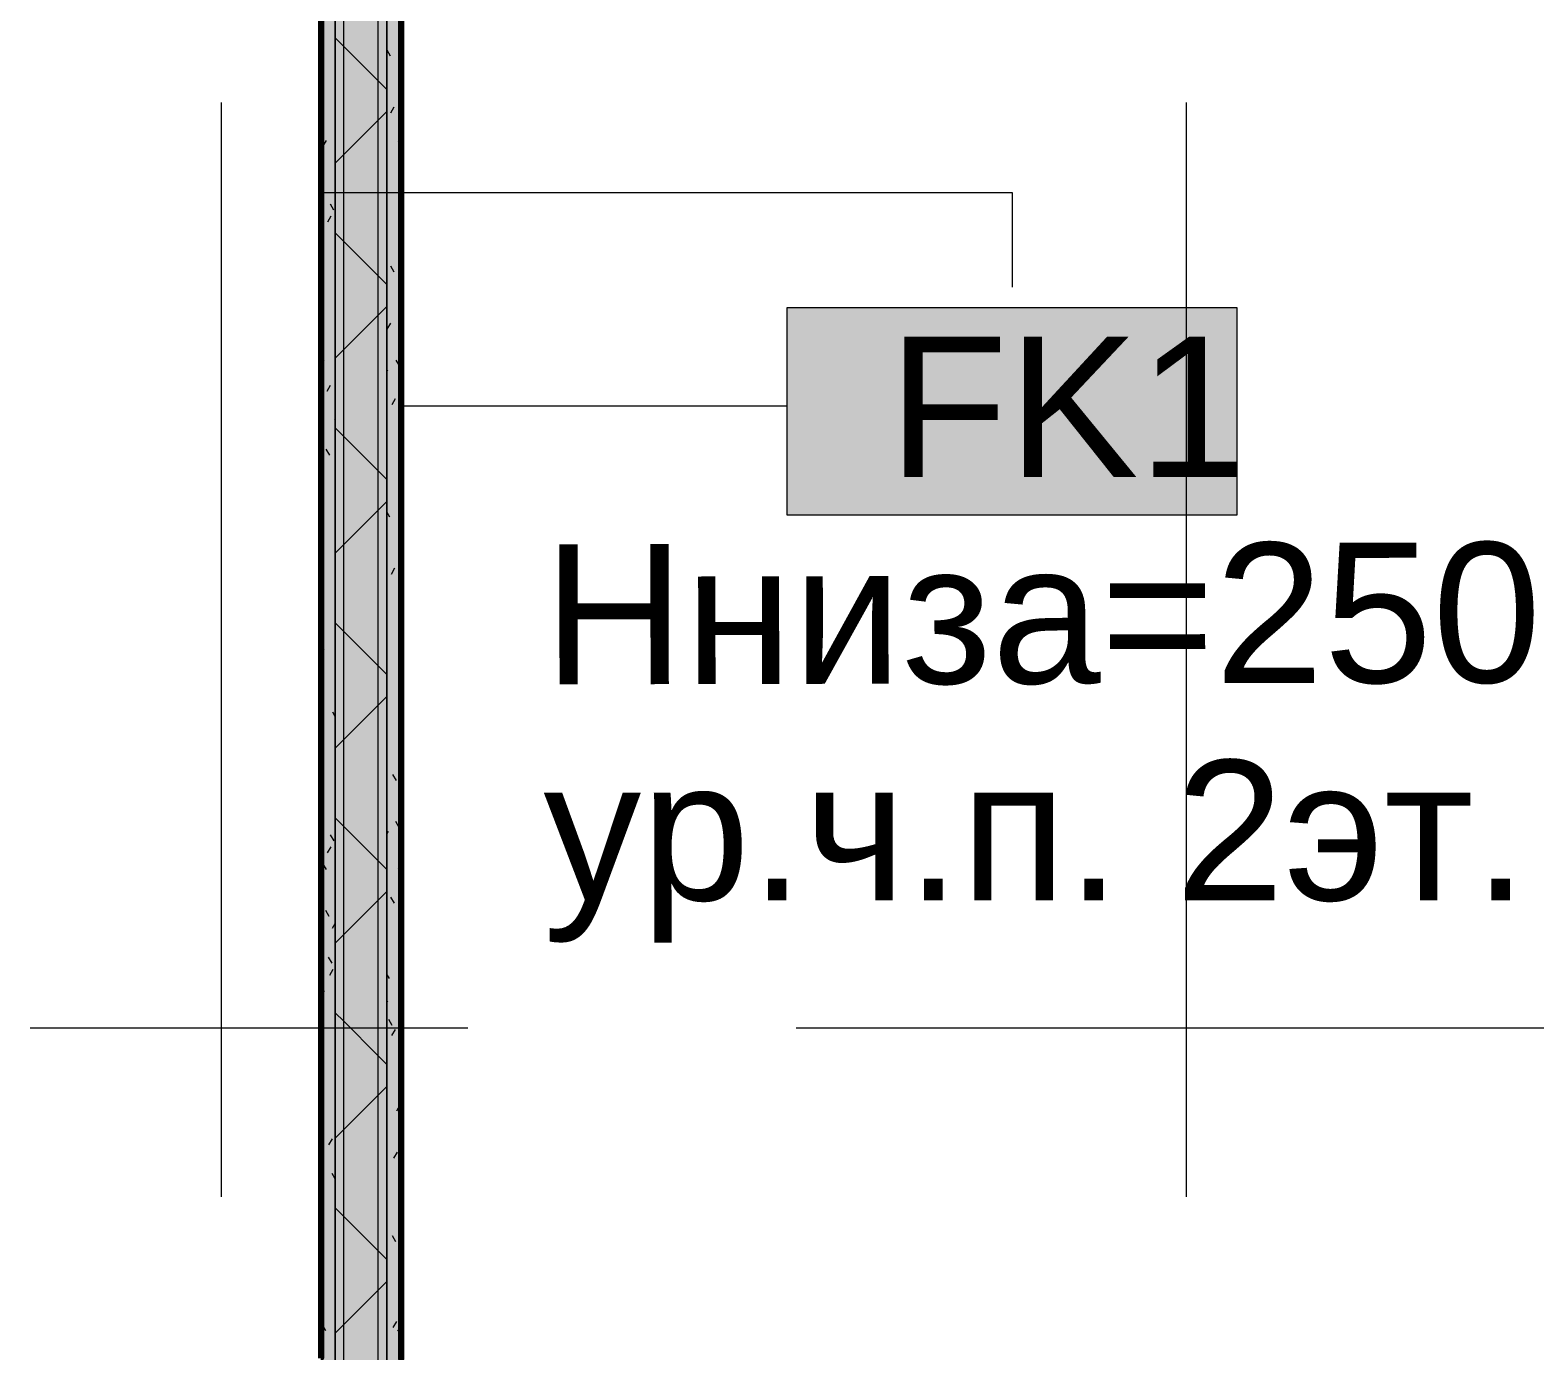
# Model space of a CAD drawing. Header units: millimetres. Extents: x -3817 to 677485, y -22715 to 103890.
# Drawn here: x 432811 to 434994, y 12550 to 14466 of the extents above; entities that cross this region are included whole.
import ezdxf

# ---------------------------------------------------------------- set-up
doc = ezdxf.new("R2010")
doc.units = ezdxf.units.MM
doc.layers.add('PDF _Геометрия', color=7, linetype='Continuous', true_color=0x1d1d1d)
doc.layers.add('PDF _Сплошная заливка', color=7, linetype='Continuous', true_color=0xffffff)
doc.layers.add('PDF _Текст', color=7, linetype='Continuous')
doc.styles.add('PDF GOST-Common', font='arial.ttf')

msp = doc.modelspace()

# ---------------------------------------------------------------- hatches: boundary and pattern name
at = {"layer": 'PDF _Сплошная заливка', "transparency": 33554559}
for points in [[(433253.6, 12519), (433266.1, 12519), (433266.1, 15319), (433253.6, 15319), (433253.6, 14311.6)], [(433316.1, 12519), (433328.6, 12519), (433328.6, 15319), (433316.1, 15319), (433316.1, 14311.6)]]:
    msp.add_hatch(color=256, dxfattribs=at).paths.add_polyline_path(points)

# ---------------------------------------------------------------- linework, layer by layer
at = {"layer": 'PDF _Геометрия', "color": 231, "lineweight": 70, "true_color": 0xff80c0}
for points in [[(433232.6, 12540), (433232.6, 15319), (433233.6, 15319), (433233.6, 12540)], [(433349.6, 15298), (433349.6, 12538), (433348.6, 12538), (433348.6, 15298)]]:
    msp.add_lwpolyline(points, close=True, dxfattribs=at)
at = {"layer": 'PDF _Геометрия', "color": 9, "lineweight": 9, "true_color": 0xc0c0c0}
for points in [[(433233.6, 12519), (433233.6, 15319), (433253.6, 15319), (433253.6, 12519)], [(433328.6, 15319), (433328.6, 12519), (433253.6, 12519), (433253.6, 15319)], [(433348.6, 15319), (433348.6, 12519), (433328.6, 12519), (433328.6, 15319)]]:
    msp.add_lwpolyline(points, close=True, dxfattribs=at)
at = {"layer": 'PDF _Геометрия', "color": 7, "lineweight": 9}
for points in [[(433266.1, 12519), (433266.1, 15319)], [(433316.1, 12519), (433316.1, 15319)], [(433233.1, 14230.7), (434235.6, 14230.7), (434235.6, 14093.3)], [(433349.1, 13921.3), (433909, 13921.3)]]:
    msp.add_lwpolyline(points, dxfattribs=at)
at = {"layer": 'PDF _Геометрия', "color": 6, "lineweight": 9, "true_color": 0xff1dff}
for points in [[(433328.6, 14380.1), (433316.1, 14392.6), (433266.1, 14442.6), (433253.6, 14455.1)], [(433253.6, 14273.1), (433266.1, 14285.6), (433316.1, 14335.6), (433328.6, 14348.1)], [(433328.6, 14097.3), (433316.1, 14109.8), (433266.1, 14159.8), (433253.6, 14172.3)], [(433253.6, 13990.2), (433266.1, 14002.7), (433316.1, 14052.7), (433328.6, 14065.2)], [(433328.6, 13814.4), (433316.1, 13826.9), (433266.1, 13876.9), (433253.6, 13889.4)], [(433253.6, 13707.4), (433266.1, 13719.9), (433316.1, 13769.9), (433328.6, 13782.4)], [(433328.6, 13531.6), (433316.1, 13544.1), (433266.1, 13594.1), (433253.6, 13606.6)], [(433253.6, 13424.5), (433266.1, 13437), (433316.1, 13487), (433328.6, 13499.5)], [(433328.6, 13248.7), (433316.1, 13261.2), (433266.1, 13311.2), (433253.6, 13323.7)], [(433253.6, 13141.7), (433266.1, 13154.2), (433316.1, 13204.2), (433328.6, 13216.7)], [(433328.6, 12965.9), (433316.1, 12978.4), (433266.1, 13028.4), (433253.6, 13040.9)], [(433253.6, 12858.9), (433266.1, 12871.4), (433316.1, 12921.4), (433328.6, 12933.9)], [(433328.6, 12683), (433316.1, 12695.5), (433266.1, 12745.5), (433253.6, 12758)], [(433253.6, 12576), (433266.1, 12588.5), (433316.1, 12638.5), (433328.6, 12651)]]:
    msp.add_lwpolyline(points, dxfattribs=at)
at = {"layer": 'PDF _Геометрия', "color": 253, "lineweight": 9, "true_color": 0x9b9b9b}
for points in [[(433233.6, 14446.3), (433237.2, 14446.3)], [(433333.9, 14428.6), (433328.9, 14437.3)], [(433338.8, 14354.6), (433333.8, 14345.9)], [(433233.6, 14324.4), (433237.2, 14324.4)], [(433348.6, 14342.2), (433348.2, 14342.9)], [(433240.3, 14305.9), (433235.3, 14297.2)], [(433348.6, 14310.6), (433345, 14304.3)], [(433236.2, 14237.9), (433233.6, 14233.4)], [(433233.6, 14232.9), (433237.2, 14232.9)], [(433251.7, 14205.2), (433246.7, 14213.9)], [(433247.4, 14196.3), (433242.4, 14187.5)], [(433233.6, 14111), (433237.2, 14111)], [(433339.1, 14114.9), (433334.1, 14123.6)], [(433333.7, 14040.9), (433328.6, 14032.2)], [(433237.6, 13985.9), (433233.6, 13992.7)], [(433235.1, 13992.2), (433233.6, 13989.5)], [(433233.6, 13989.1), (433237.2, 13989.1)], [(433329.6, 13972.8), (433328.6, 13971.2)], [(433347.3, 13978.8), (433342.2, 13987.5)], [(433246.3, 13950.5), (433241.3, 13941.8)], [(433340.7, 13931.2), (433335.7, 13922.5)], [(433233.6, 13897.6), (433237.2, 13897.6)], [(433253.6, 13902.3), (433252.4, 13900.2)], [(433245.8, 13849.8), (433240.7, 13858.5)], [(433233.6, 13775.7), (433237.2, 13775.7)], [(433333.1, 13759.5), (433328.6, 13767.2)], [(433339.6, 13685.5), (433334.6, 13676.7)], [(433233.6, 13653.8), (433237.2, 13653.8)], [(433348.6, 13640.1), (433345.8, 13635.1)], [(433237, 13568.7), (433233.6, 13562.8)], [(433233.6, 13562.4), (433237.2, 13562.4)], [(433253.6, 13470.4), (433250, 13476.7)], [(433233.6, 13440.4), (433237.2, 13440.4)], [(433348.6, 13427.8), (433348.5, 13428)], [(433342.4, 13377.7), (433337.3, 13386.4)], [(433235.9, 13323), (433233.6, 13319)], [(433233.6, 13318.5), (433237.2, 13318.5)], [(433346.5, 13309.6), (433341.4, 13318.3)], [(433252, 13290.3), (433247, 13299)], [(433330.4, 13303.7), (433328.6, 13300.6)], [(433247.1, 13281.3), (433242.1, 13272.6)], [(433240.9, 13248.7), (433235.8, 13257.4)], [(433348.6, 13244.9), (433345.5, 13250.3)], [(433233.6, 13227.1), (433237.2, 13227.1)], [(433339.4, 13200), (433334.4, 13208.7)], [(433348.6, 13213.4), (433347.7, 13211.7)], [(433245, 13180.6), (433239.9, 13189.3)], [(433253.6, 13170.7), (433249.1, 13163)], [(433249, 13112.6), (433244, 13121.3)], [(433233.6, 13105.2), (433237.2, 13105.2)], [(433250.1, 13103.6), (433245.1, 13094.9)], [(433237.9, 13071), (433233.6, 13078.3)], [(433332.3, 13090.3), (433328.6, 13096.6)], [(433329.3, 13057.9), (433328.6, 13056.8)], [(433336.4, 13022.3), (433331.4, 13031)], [(433340.4, 13016.3), (433335.4, 13007.6)], [(433233.6, 12983.2), (433237.2, 12983.2)], [(433347.5, 12906.6), (433342.5, 12897.9)], [(433234.9, 12893.3), (433233.6, 12895.4)], [(433233.6, 12891.8), (433237.2, 12891.8)], [(433249, 12857.9), (433244, 12849.2)], [(433343.4, 12838.6), (433338.4, 12829.9)], [(433253.6, 12799.8), (433249.2, 12807.5)], [(433233.6, 12769.9), (433237.2, 12769.9)], [(433341.6, 12708.5), (433336.5, 12717.2)], [(433236.7, 12653.8), (433233.6, 12648.4)], [(433233.6, 12648), (433237.2, 12648)], [(433240.1, 12579.5), (433235, 12588.2)], [(433342.3, 12592.9), (433337.3, 12584.1)], [(433348.6, 12574.3), (433344.7, 12581.1)], [(433233.6, 12556.5), (433237.2, 12556.5)]]:
    msp.add_lwpolyline(points, dxfattribs=at)
at = {"layer": 'PDF _Геометрия', "color": 253, "lineweight": 9, "true_color": 0xaaaaaa}
for points in [[(433088.6, 12773.8), (433088.6, 14361.3)], [(434488.6, 12773.8), (434488.6, 14361.3)], [(432811, 13019), (433446, 13019)], [(433922.2, 13019), (435509.7, 13019)]]:
    msp.add_lwpolyline(points, dxfattribs=at)
at = {"layer": 'PDF _Геометрия', "color": 7, "lineweight": 9}
msp.add_lwpolyline([(434562.1, 14063.2), (433909, 14063.2), (433909, 13763.2), (434562.1, 13763.2)], close=True, dxfattribs=at)
at = {"layer": 'PDF _Сплошная заливка', "lineweight": 35, "transparency": 33554559}
for points in [[(433253.6, 12519), (433253.6, 15319), (433233.6, 12519), (433233.6, 15319)], [(433316.1, 12519), (433316.1, 15319), (433266.1, 12519), (433266.1, 15319)], [(433348.6, 12519), (433348.6, 15319), (433328.6, 12519), (433328.6, 15319)]]:
    msp.add_solid(points, dxfattribs=at)
at = {"layer": 'PDF _Сплошная заливка', "color": 254, "lineweight": 35, "true_color": 0xffb9dc, "transparency": 33554559}
for points in [[(433232.6, 12540), (433233.6, 12540), (433232.6, 14311.6)], [(433348.6, 12538), (433349.6, 12538), (433348.6, 14311.6)]]:
    msp.add_solid(points, dxfattribs=at)
at = {"layer": 'PDF _Сплошная заливка', "lineweight": 9, "transparency": 33554559}
msp.add_solid([(434562.1, 14063.2), (433909, 14063.2), (434562.1, 13763.2), (433909, 13763.2)], dxfattribs=at)

# ---------------------------------------------------------------- texts
at = {"layer": 'PDF _Текст', "char_height": 203.2, "attachment_point": 4, "style": 'PDF GOST-Common'}
for s, insert in [('FK1', (434056.1, 13919.8)), ('ур.ч.п. 2эт.', (433555.6, 13274.9))]:
    msp.add_mtext(s, dxfattribs=dict(at, insert=insert))
at = {"layer": 'PDF _Текст', "insert": (433555.6, 13617.3), "char_height": 203.2, "attachment_point": 4, "rotation": 0.1139, "style": 'PDF GOST-Common'}
msp.add_mtext('Нниза=2500 от', dxfattribs=at)

doc.saveas('drawing.dxf')
